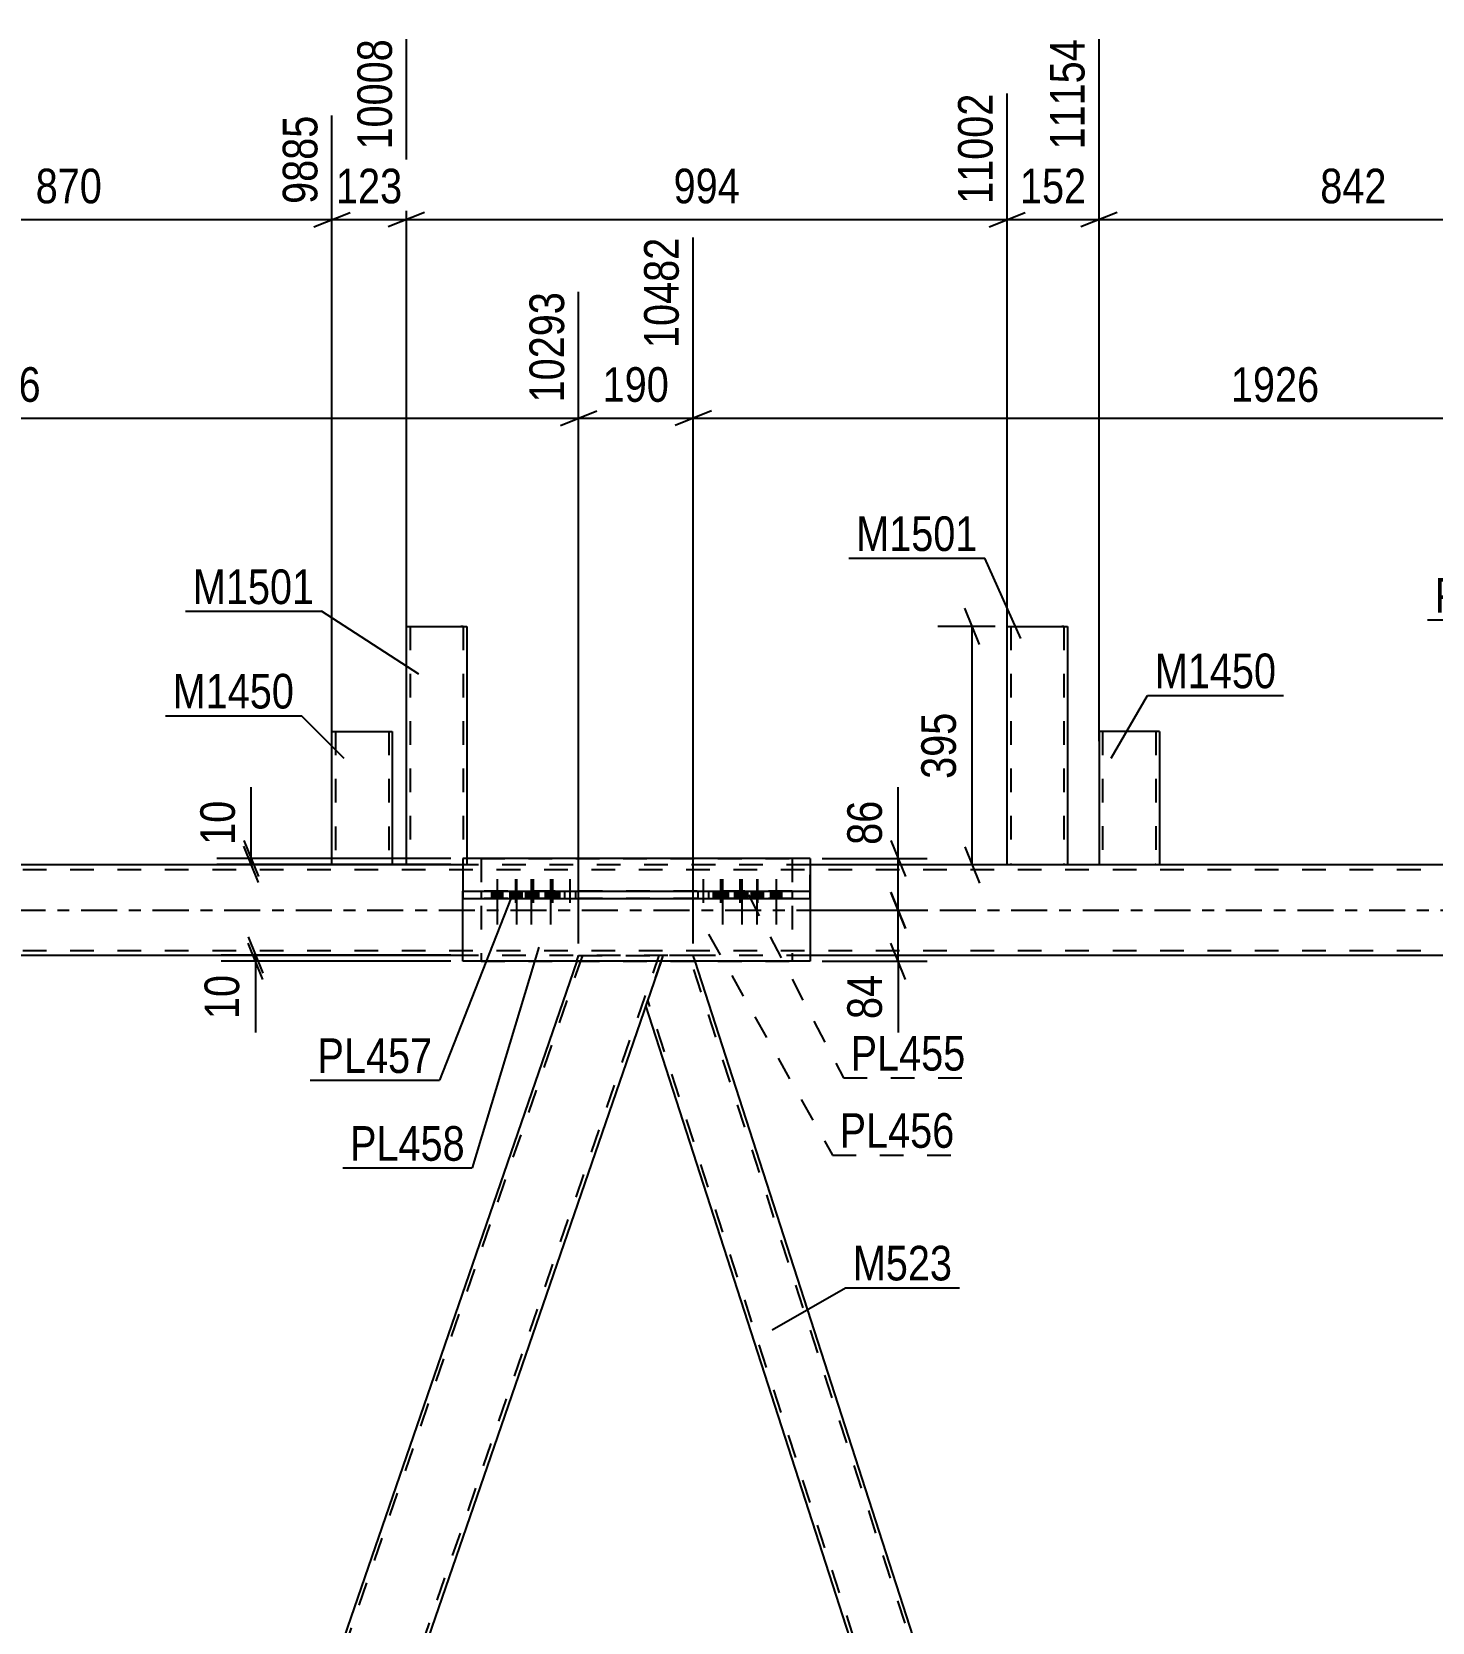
# Model space of a CAD drawing. Header units: millimetres. Extents: x 0 to 1189, y 0 to 841.
# Drawn here: x 624.3 to 740.2, y 551.1 to 682.7 of the extents above; entities that cross this region are included whole.
import ezdxf

# ---------------------------------------------------------------- set-up
doc = ezdxf.new("R2010")
doc.units = ezdxf.units.MM
doc.linetypes.add('DXK_LINE_DOT2', pattern=[3.9198, 1.9599, -1.9599])
doc.linetypes.add('DXK_LINE_DOT3', pattern=[5.9187, 2.979, -0.9799, 0.9799, -0.9799])
doc.styles.add('Arial Narrow', font='ARIALN.TTF', dxfattribs={"height": 0.2})

# ---------------------------------------------------------------- blocks, each defined once
blk = doc.blocks.new('Part-570348649-6233 - 6197')
at = {"color": 2, "linetype": 'Continuous'}
for p, q in [((688.71, 614.27), (659.99, 614.27)), ((659.99, 614.27), (659.99, 611.56)), ((688.71, 614.27), (688.71, 611.56)), ((659.99, 605.77), (659.99, 610.96)), ((688.71, 610.96), (688.71, 605.77)), ((688.71, 605.77), (659.99, 605.77))]:
    blk.add_line(p, q, dxfattribs=at)
at = {"color": 7, "linetype": 'DXK_LINE_DOT2'}
for p, q in [((659.99, 614.27), (659.99, 610.96)), ((688.71, 610.96), (688.71, 614.27)), ((659.99, 610.96), (659.99, 611.56)), ((688.71, 610.96), (688.71, 611.56))]:
    blk.add_line(p, q, dxfattribs=at)
blk = doc.blocks.new('Part-570348649-6317 - 6197')
at = {"color": 7, "linetype": 'DXK_LINE_DOT2'}
for p, q in [((1068.48, 613.34), (154.91, 613.34)), ((688.71, 613.74), (659.99, 613.74)), ((1068.48, 606.64), (154.91, 606.64)), ((688.71, 606.24), (659.99, 606.24))]:
    blk.add_line(p, q, dxfattribs=at)
at = {"color": 2, "linetype": 'Continuous'}
for p, q in [((659.99, 613.74), (582.95, 613.74)), ((765.75, 613.74), (688.71, 613.74)), ((659.99, 606.24), (582.95, 606.24)), ((765.75, 606.24), (688.71, 606.24))]:
    blk.add_line(p, q, dxfattribs=at)
at = {"color": 7, "linetype": 'DXK_LINE_DOT3'}
blk.add_line((154.91, 609.99), (1068.48, 609.99), dxfattribs=at)
blk = doc.blocks.new('Part-570348649-6347 - 6197')
at = {"color": 2, "linetype": 'Continuous'}
for p, q in [((669.4, 605.77), (618.21, 457.05)), ((676.38, 605.77), (625.19, 457.05))]:
    blk.add_line(p, q, dxfattribs=at)
at = {"color": 7, "linetype": 'DXK_LINE_DOT2'}
for p, q in [((669.87, 606.24), (618.35, 456.54)), ((624.7, 456.54), (676.22, 606.24)), ((669.4, 605.77), (669.56, 606.24)), ((669.56, 606.24), (676.54, 606.24)), ((676.54, 606.24), (676.38, 605.77))]:
    blk.add_line(p, q, dxfattribs=at)
blk = doc.blocks.new('Bolt-570348649-6689 - 6197')
at = {"linetype": 'Continuous'}
for points in [[(663.26, 611.56), (662.36, 611.56), (662.36, 610.96), (663.26, 610.96)], [(664.86, 611.56), (663.96, 611.56), (663.96, 610.96), (664.86, 610.96)], [(666.08, 611.56), (665.18, 611.56), (665.18, 610.96), (666.08, 610.96)], [(667.68, 611.56), (666.78, 611.56), (666.78, 610.96), (667.68, 610.96)]]:
    blk.add_hatch(color=1, dxfattribs=at).paths.add_polyline_path(points)
at = {"color": 1, "linetype": 'Continuous'}
for p, q in [((662.81, 612.56), (662.81, 608.81)), ((664.41, 612.56), (664.41, 608.81)), ((665.63, 612.56), (665.63, 608.81)), ((667.23, 612.56), (667.23, 608.81)), ((662.36, 611.56), (662.36, 610.96)), ((663.26, 611.56), (663.26, 610.96)), ((663.96, 611.56), (663.96, 610.96)), ((664.86, 611.56), (664.86, 610.96)), ((665.18, 611.56), (665.18, 610.96)), ((666.08, 611.56), (666.08, 610.96)), ((666.78, 611.56), (666.78, 610.96)), ((667.68, 611.56), (667.68, 610.96))]:
    blk.add_line(p, q, dxfattribs=at)
blk = doc.blocks.new('Part-570348649-6498 - 6197')
at = {"color": 7, "linetype": 'DXK_LINE_DOT2'}
for p, q in [((661.49, 614.27), (661.49, 605.77)), ((661.49, 614.27), (687.22, 614.27)), ((687.22, 614.27), (687.22, 605.77)), ((661.49, 605.77), (687.22, 605.77))]:
    blk.add_line(p, q, dxfattribs=at)
blk = doc.blocks.new('Part-570348649-6493 - 6197')
at = {"color": 2, "linetype": 'Continuous'}
for p, q in [((649.15, 613.74), (649.15, 624.77)), ((649.15, 624.77), (654.15, 624.77)), ((654.15, 624.77), (654.15, 613.74))]:
    blk.add_line(p, q, dxfattribs=at)
at = {"color": 7, "linetype": 'DXK_LINE_DOT2'}
for p, q in [((649.45, 624.77), (649.45, 613.74)), ((653.83, 624.77), (653.85, 624.77)), ((653.85, 624.77), (653.85, 613.74)), ((654.15, 613.74), (649.15, 613.74))]:
    blk.add_line(p, q, dxfattribs=at)
blk = doc.blocks.new('Part-570348649-6503 - 6197')
at = {"color": 2, "linetype": 'Continuous'}
for p, q in [((712.61, 624.78), (712.61, 613.78)), ((717.61, 624.78), (712.61, 624.78)), ((717.61, 624.78), (717.61, 613.78)), ((712.61, 613.78), (717.61, 613.78))]:
    blk.add_line(p, q, dxfattribs=at)
at = {"color": 7, "linetype": 'DXK_LINE_DOT2'}
for p, q in [((712.91, 624.78), (712.91, 613.78)), ((717.29, 624.78), (717.31, 624.78)), ((717.31, 624.78), (717.31, 613.78)), ((717.28, 613.78), (717.24, 613.78)), ((717.28, 613.78), (717.24, 613.78)), ((717.31, 613.78), (717.28, 613.78)), ((717.28, 613.78), (717.31, 613.78))]:
    blk.add_line(p, q, dxfattribs=at)
blk = doc.blocks.new('Part-570348649-6558 - 6197')
at = {"color": 7, "linetype": 'DXK_LINE_DOT2'}
for p, q in [((676.54, 606.24), (675.12, 602.11)), ((679.04, 606.24), (676.54, 606.24)), ((725.5, 461.49), (678.72, 606.24)), ((679.19, 605.77), (679.04, 606.24)), ((722.47, 456.55), (675.28, 602.58))]:
    blk.add_line(p, q, dxfattribs=at)
at = {"color": 2, "linetype": 'Continuous'}
for p, q in [((725.66, 461.96), (679.19, 605.77)), ((721.99, 457.06), (675.12, 602.11))]:
    blk.add_line(p, q, dxfattribs=at)
blk = doc.blocks.new('Part-570348649-6559 - 6197')
at = {"color": 7, "linetype": 'DXK_LINE_DOT2'}
for p, q in [((687.22, 611.56), (661.49, 611.56)), ((661.49, 611.56), (661.49, 610.96)), ((687.22, 610.96), (661.49, 610.96)), ((667.97, 611.56), (667.97, 610.96)), ((680.73, 610.96), (680.73, 611.56)), ((687.22, 611.56), (687.22, 610.96))]:
    blk.add_line(p, q, dxfattribs=at)
blk = doc.blocks.new('Part-570348649-6590 - 6197')
at = {"color": 2, "linetype": 'Continuous'}
for p, q in [((659.99, 611.56), (688.71, 611.56)), ((659.99, 611.56), (659.99, 610.96)), ((659.99, 610.96), (688.71, 610.96)), ((665.97, 610.96), (665.97, 611.56)), ((682.72, 611.56), (682.72, 610.96)), ((688.71, 611.56), (688.71, 610.96))]:
    blk.add_line(p, q, dxfattribs=at)
blk = doc.blocks.new('Bolt-570348649-6669 - 6197')
at = {"color": 1, "linetype": 'DXK_LINE_DOT2'}
for p, q in [((664.33, 612.56), (664.33, 608.81)), ((665.79, 612.56), (665.79, 608.81)), ((667.39, 612.56), (667.39, 608.81)), ((668.84, 612.56), (668.84, 608.81)), ((663.88, 611.56), (663.88, 610.96)), ((664.78, 611.56), (664.78, 610.96)), ((665.34, 611.56), (665.34, 610.96)), ((666.24, 611.56), (666.24, 610.96)), ((666.94, 611.56), (666.94, 610.96)), ((667.84, 611.56), (667.84, 610.96)), ((668.39, 611.56), (668.39, 610.96)), ((669.29, 611.56), (669.29, 610.96))]:
    blk.add_line(p, q, dxfattribs=at)
blk = doc.blocks.new('Bolt-570348649-6670 - 6197')
at = {"color": 1, "linetype": 'DXK_LINE_DOT2'}
for p, q in [((679.86, 612.56), (679.86, 608.81)), ((681.31, 612.56), (681.31, 608.81)), ((682.91, 612.56), (682.91, 608.81)), ((684.37, 612.56), (684.37, 608.81)), ((679.41, 611.56), (679.41, 610.96)), ((680.31, 611.56), (680.31, 610.96)), ((680.86, 611.56), (680.86, 610.96)), ((681.76, 611.56), (681.76, 610.96)), ((682.46, 611.56), (682.46, 610.96)), ((683.36, 611.56), (683.36, 610.96)), ((683.92, 611.56), (683.92, 610.96)), ((684.82, 611.56), (684.82, 610.96))]:
    blk.add_line(p, q, dxfattribs=at)
blk = doc.blocks.new('Bolt-570348649-6690 - 6197')
at = {"linetype": 'Continuous'}
for points in [[(681.02, 610.96), (681.92, 610.96), (681.92, 611.56), (681.02, 611.56)], [(682.62, 610.96), (683.52, 610.96), (683.52, 611.56), (682.62, 611.56)], [(683.84, 610.96), (684.74, 610.96), (684.74, 611.56), (683.84, 611.56)], [(685.44, 610.96), (686.34, 610.96), (686.34, 611.56), (685.44, 611.56)]]:
    blk.add_hatch(color=1, dxfattribs=at).paths.add_polyline_path(points)
at = {"color": 1, "linetype": 'Continuous'}
for p, q in [((681.47, 612.56), (681.47, 608.81)), ((683.07, 612.56), (683.07, 608.81)), ((684.29, 612.56), (684.29, 608.81)), ((685.89, 612.56), (685.89, 608.81)), ((681.02, 611.56), (681.02, 610.96)), ((681.92, 611.56), (681.92, 610.96)), ((682.62, 611.56), (682.62, 610.96)), ((683.52, 611.56), (683.52, 610.96)), ((683.84, 611.56), (683.84, 610.96)), ((684.74, 611.56), (684.74, 610.96)), ((685.44, 611.56), (685.44, 610.96)), ((686.34, 611.56), (686.34, 610.96))]:
    blk.add_line(p, q, dxfattribs=at)
blk = doc.blocks.new('Part-570348649-6908 - 6197')
at = {"color": 2, "linetype": 'Continuous'}
for p, q in [((655.32, 613.74), (655.32, 633.47)), ((655.32, 633.47), (659.72, 633.47)), ((659.72, 633.47), (660.32, 633.47)), ((660.32, 633.47), (660.32, 614.27))]:
    blk.add_line(p, q, dxfattribs=at)
at = {"color": 7, "linetype": 'DXK_LINE_DOT2'}
for p, q in [((655.62, 633.47), (655.62, 613.74)), ((660, 633.47), (659.83, 633.47)), ((660.02, 633.47), (660, 633.47)), ((660.02, 633.47), (660.02, 613.74)), ((660.32, 613.74), (655.32, 613.74)), ((660.32, 614.27), (660.32, 613.74))]:
    blk.add_line(p, q, dxfattribs=at)
blk = doc.blocks.new('Part-570348649-6913 - 6197')
at = {"color": 2, "linetype": 'Continuous'}
for p, q in [((705.01, 613.74), (705.01, 633.47)), ((705.01, 633.47), (709.41, 633.47)), ((709.41, 633.47), (710.01, 633.47)), ((710.01, 633.47), (710.01, 613.74))]:
    blk.add_line(p, q, dxfattribs=at)
at = {"color": 7, "linetype": 'DXK_LINE_DOT2'}
for p, q in [((705.31, 633.47), (705.31, 613.74)), ((709.69, 633.47), (709.52, 633.47)), ((709.71, 633.47), (709.69, 633.47)), ((709.71, 633.47), (709.71, 613.74)), ((710.01, 613.74), (705.01, 613.74))]:
    blk.add_line(p, q, dxfattribs=at)
blk = doc.blocks.new('StraightDimension-570348649-38588 - 6197')
at = {"color": 7, "linetype": 'Continuous'}
for p, q in [((679.04, 607.24), (679.04, 665.64)), ((775.31, 607.24), (775.31, 661.14)), ((680.54, 651.3), (677.54, 650.1)), ((773.81, 650.1), (776.81, 651.3)), ((679.04, 650.7), (775.31, 650.7))]:
    blk.add_line(p, q, dxfattribs=at)
at = {"color": 0}
blk.add_wipeout([(731.43, 651.45), (731.43, 655.65), (722.92, 655.65), (722.92, 651.45)], dxfattribs=at)
at = {"color": 3, "style": 'Arial Narrow'}
blk.add_text('1926', height=2.863, dxfattribs=at).set_placement((723.52, 652.05))
at = {"color": 0, "linetype": 'Continuous'}
blk.add_wipeout([(774.71, 661.74), (770.51, 661.74), (770.51, 651.4), (774.71, 651.4)], dxfattribs=at)
at = {"color": 3, "linetype": 'Continuous', "style": 'Arial Narrow'}
blk.add_text('12408', height=2.863, rotation=90.0002, dxfattribs=at).set_placement((774.11, 652))
blk = doc.blocks.new('StraightDimension-570348649-38589 - 6197')
at = {"color": 7, "linetype": 'Continuous'}
for p, q in [((679.04, 607.24), (679.04, 665.64)), ((669.56, 607.24), (669.56, 661.14)), ((668.06, 650.1), (671.06, 651.3)), ((680.54, 651.3), (677.54, 650.1)), ((669.56, 650.7), (679.04, 650.7))]:
    blk.add_line(p, q, dxfattribs=at)
at = {"color": 0}
blk.add_wipeout([(677.64, 651.45), (677.64, 655.65), (670.95, 655.65), (670.95, 651.45)], dxfattribs=at)
at = {"color": 3, "style": 'Arial Narrow'}
blk.add_text('190', height=2.863, dxfattribs=at).set_placement((671.55, 652.05))
at = {"color": 0, "linetype": 'Continuous'}
blk.add_wipeout([(678.44, 666.24), (674.24, 666.24), (674.24, 655.9), (678.44, 655.9)], dxfattribs=at)
at = {"color": 3, "linetype": 'Continuous', "style": 'Arial Narrow'}
blk.add_text('10482', height=2.863, rotation=90.0002, dxfattribs=at).set_placement((677.84, 656.5))
blk = doc.blocks.new('StraightDimension-570348649-49066 - 6197')
at = {"color": 7, "linetype": 'Continuous'}
for p, q in [((642.48, 614.27), (642.48, 620.18)), ((642.48, 614.27), (642.48, 620.18)), ((641.88, 615.77), (643.08, 612.77)), ((643.08, 612.28), (641.88, 615.28)), ((658.99, 614.27), (639.63, 614.27)), ((658.99, 613.78), (639.63, 613.78)), ((642.48, 613.78), (642.48, 614.27))]:
    blk.add_line(p, q, dxfattribs=at)
at = {"color": 0}
blk.add_wipeout([(641.73, 619.66), (637.53, 619.66), (637.53, 614.8), (641.73, 614.8)], dxfattribs=at)
at = {"color": 3, "style": 'Arial Narrow'}
blk.add_text('10', height=2.863, rotation=90.0002, dxfattribs=at).set_placement((641.13, 615.4))
blk = doc.blocks.new('StraightDimension-570348649-39402 - 6197')
at = {"color": 7, "linetype": 'Continuous'}
for p, q in [((655.32, 633.12), (655.32, 682.06)), ((705.01, 630.75), (705.01, 677.56)), ((656.82, 667.72), (653.82, 666.52)), ((655.32, 667.12), (705.01, 667.12)), ((703.51, 666.52), (706.51, 667.72))]:
    blk.add_line(p, q, dxfattribs=at)
at = {"color": 0}
blk.add_wipeout([(683.51, 667.87), (683.51, 672.07), (676.82, 672.07), (676.82, 667.87)], dxfattribs=at)
at = {"color": 3, "style": 'Arial Narrow'}
blk.add_text('994', height=2.863, dxfattribs=at).set_placement((677.42, 668.47))
at = {"color": 0, "linetype": 'Continuous'}
blk.add_wipeout([(704.41, 678.16), (700.21, 678.16), (700.21, 667.82), (704.41, 667.82)], dxfattribs=at)
at = {"color": 3, "linetype": 'Continuous', "style": 'Arial Narrow'}
blk.add_text('11002', height=2.863, rotation=90.0002, dxfattribs=at).set_placement((703.81, 668.42))
blk = doc.blocks.new('StraightDimension-570348649-39403 - 6197')
at = {"color": 7, "linetype": 'Continuous'}
for p, q in [((655.32, 633.12), (655.32, 682.06)), ((649.15, 622.41), (649.15, 675.73)), ((647.65, 666.52), (650.65, 667.72)), ((649.15, 667.12), (655.32, 667.12)), ((656.82, 667.72), (653.82, 666.52))]:
    blk.add_line(p, q, dxfattribs=at)
at = {"color": 0}
blk.add_wipeout([(655.58, 667.87), (655.58, 672.07), (648.89, 672.07), (648.89, 667.87)], dxfattribs=at)
at = {"color": 3, "style": 'Arial Narrow'}
blk.add_text('123', height=2.863, dxfattribs=at).set_placement((649.49, 668.47))
at = {"color": 0, "linetype": 'Continuous'}
blk.add_wipeout([(654.72, 682.66), (650.52, 682.66), (650.52, 672.32), (654.72, 672.32)], dxfattribs=at)
at = {"color": 3, "linetype": 'Continuous', "style": 'Arial Narrow'}
blk.add_text('10008', height=2.863, rotation=90.0002, dxfattribs=at).set_placement((654.12, 672.92))
blk = doc.blocks.new('StraightDimension-570348649-38590 - 6197')
at = {"color": 7, "linetype": 'Continuous'}
for p, q in [((573.27, 607.24), (573.27, 663.81)), ((669.56, 607.24), (669.56, 661.14)), ((574.77, 651.3), (571.77, 650.1)), ((668.06, 650.1), (671.06, 651.3)), ((573.27, 650.7), (669.56, 650.7))]:
    blk.add_line(p, q, dxfattribs=at)
at = {"color": 0}
blk.add_wipeout([(625.67, 651.45), (625.67, 655.65), (617.16, 655.65), (617.16, 651.45)], dxfattribs=at)
at = {"color": 3, "style": 'Arial Narrow'}
blk.add_text('1926', height=2.863, dxfattribs=at).set_placement((617.76, 652.05))
at = {"color": 0, "linetype": 'Continuous'}
blk.add_wipeout([(668.96, 661.74), (664.76, 661.74), (664.76, 651.4), (668.96, 651.4)], dxfattribs=at)
at = {"color": 3, "linetype": 'Continuous', "style": 'Arial Narrow'}
blk.add_text('10293', height=2.863, rotation=90.0002, dxfattribs=at).set_placement((668.36, 652))
blk = doc.blocks.new('StraightDimension-570348649-39400 - 6197')
at = {"color": 7, "linetype": 'Continuous'}
for p, q in [((712.61, 623.97), (712.61, 682.06)), ((754.7, 633.27), (754.7, 677.56)), ((714.11, 667.72), (711.11, 666.52)), ((712.61, 667.12), (754.7, 667.12)), ((753.2, 666.52), (756.2, 667.72))]:
    blk.add_line(p, q, dxfattribs=at)
at = {"color": 0}
blk.add_wipeout([(737, 667.87), (737, 672.07), (730.31, 672.07), (730.31, 667.87)], dxfattribs=at)
at = {"color": 3, "style": 'Arial Narrow'}
blk.add_text('842', height=2.863, dxfattribs=at).set_placement((730.91, 668.47))
at = {"color": 0, "linetype": 'Continuous'}
blk.add_wipeout([(754.1, 678.16), (749.9, 678.16), (749.9, 667.82), (754.1, 667.82)], dxfattribs=at)
at = {"color": 3, "linetype": 'Continuous', "style": 'Arial Narrow'}
blk.add_text('11996', height=2.863, rotation=90.0002, dxfattribs=at).set_placement((753.5, 668.42))
blk = doc.blocks.new('StraightDimension-570348649-39401 - 6197')
at = {"color": 7, "linetype": 'Continuous'}
for p, q in [((712.61, 623.97), (712.61, 682.06)), ((705.01, 630.75), (705.01, 677.56)), ((703.51, 666.52), (706.51, 667.72)), ((705.01, 667.12), (712.61, 667.12)), ((714.11, 667.72), (711.11, 666.52))]:
    blk.add_line(p, q, dxfattribs=at)
at = {"color": 0}
blk.add_wipeout([(712.15, 667.87), (712.15, 672.07), (705.47, 672.07), (705.47, 667.87)], dxfattribs=at)
at = {"color": 3, "style": 'Arial Narrow'}
blk.add_text('152', height=2.863, dxfattribs=at).set_placement((706.07, 668.47))
at = {"color": 0, "linetype": 'Continuous'}
blk.add_wipeout([(712.01, 682.66), (707.81, 682.66), (707.81, 672.32), (712.01, 672.32)], dxfattribs=at)
at = {"color": 3, "linetype": 'Continuous', "style": 'Arial Narrow'}
blk.add_text('11154', height=2.863, rotation=90.0002, dxfattribs=at).set_placement((711.41, 672.92))
blk = doc.blocks.new('StraightDimension-570348649-39404 - 6197')
at = {"color": 7, "linetype": 'Continuous'}
for p, q in [((605.63, 633.27), (605.63, 675.73)), ((649.15, 622.41), (649.15, 675.73)), ((607.13, 667.72), (604.13, 666.52)), ((605.63, 667.12), (649.15, 667.12)), ((647.65, 666.52), (650.65, 667.72))]:
    blk.add_line(p, q, dxfattribs=at)
at = {"color": 0}
blk.add_wipeout([(630.73, 667.87), (630.73, 672.07), (624.05, 672.07), (624.05, 667.87)], dxfattribs=at)
at = {"color": 3, "style": 'Arial Narrow'}
blk.add_text('870', height=2.863, dxfattribs=at).set_placement((624.65, 668.47))
at = {"color": 0, "linetype": 'Continuous'}
blk.add_wipeout([(648.55, 676.33), (644.35, 676.33), (644.35, 667.82), (648.55, 667.82)], dxfattribs=at)
at = {"color": 3, "linetype": 'Continuous', "style": 'Arial Narrow'}
blk.add_text('9885', height=2.863, rotation=90.0002, dxfattribs=at).set_placement((647.95, 668.42))
blk = doc.blocks.new('StraightDimension-570348649-49068 - 6197')
at = {"color": 7, "linetype": 'Continuous'}
for p, q in [((642.23, 607.78), (643.43, 604.78)), ((643.43, 604.27), (642.23, 607.27)), ((658.99, 606.28), (639.98, 606.28)), ((658.99, 605.77), (639.98, 605.77)), ((642.83, 605.77), (642.83, 606.28)), ((642.83, 605.77), (642.83, 599.87)), ((642.83, 605.77), (642.83, 599.87))]:
    blk.add_line(p, q, dxfattribs=at)
at = {"color": 0}
blk.add_wipeout([(642.08, 605.25), (637.88, 605.25), (637.88, 600.39), (642.08, 600.39)], dxfattribs=at)
at = {"color": 3, "style": 'Arial Narrow'}
blk.add_text('10', height=2.863, rotation=90.0002, dxfattribs=at).set_placement((641.48, 600.99))
blk = doc.blocks.new('StraightDimension-570348649-65628 - 6197')
at = {"color": 7, "linetype": 'Continuous'}
for p, q in [((696, 614.27), (696, 620.18)), ((696, 614.27), (696, 620.18)), ((695.4, 615.77), (696.6, 612.77)), ((689.71, 614.27), (698.4, 614.27)), ((696, 609.99), (696, 614.27)), ((696.6, 608.49), (695.4, 611.49)), ((689.71, 609.99), (698.4, 609.99))]:
    blk.add_line(p, q, dxfattribs=at)
at = {"color": 0}
blk.add_wipeout([(695.25, 619.66), (691.05, 619.66), (691.05, 614.8), (695.25, 614.8)], dxfattribs=at)
at = {"color": 3, "style": 'Arial Narrow'}
blk.add_text('86', height=2.863, rotation=90.0002, dxfattribs=at).set_placement((694.65, 615.4))
blk = doc.blocks.new('StraightDimension-570348649-65629 - 6197')
at = {"color": 7, "linetype": 'Continuous'}
for p, q in [((695.4, 611.49), (696.6, 608.49)), ((689.71, 609.99), (698.4, 609.99)), ((696, 605.77), (696, 609.99)), ((696.6, 604.27), (695.4, 607.27)), ((689.71, 605.77), (698.4, 605.77)), ((696, 605.77), (696, 599.87)), ((696, 605.77), (696, 599.87))]:
    blk.add_line(p, q, dxfattribs=at)
at = {"color": 0}
blk.add_wipeout([(695.25, 605.25), (691.05, 605.25), (691.05, 600.39), (695.25, 600.39)], dxfattribs=at)
at = {"color": 3, "style": 'Arial Narrow'}
blk.add_text('84', height=2.863, rotation=90.0002, dxfattribs=at).set_placement((694.65, 600.99))
blk = doc.blocks.new('StraightDimension-570348649-69494 - 6197')
at = {"color": 7, "linetype": 'Continuous'}
for p, q in [((702.72, 631.97), (701.52, 634.97)), ((704.01, 633.47), (699.27, 633.47)), ((702.12, 613.74), (702.12, 633.47)), ((701.52, 615.24), (702.72, 612.24)), ((704.01, 613.74), (699.27, 613.74))]:
    blk.add_line(p, q, dxfattribs=at)
at = {"color": 0}
blk.add_wipeout([(701.37, 626.94), (697.17, 626.94), (697.17, 620.26), (701.37, 620.26)], dxfattribs=at)
at = {"color": 3, "style": 'Arial Narrow'}
blk.add_text('395', height=2.863, rotation=90.0002, dxfattribs=at).set_placement((700.77, 620.86))
blk = doc.blocks.new('Mark-570348649-39278 - 6197')
at = {"color": 0}
blk.add_wipeout([(700.66, 590.34), (700.66, 593.34), (691.15, 593.34), (691.15, 590.34)], dxfattribs=at)
blk.add_wipeout([(700.66, 590.34), (700.66, 593.34), (691.15, 593.34), (691.15, 590.34)], dxfattribs=at)
at = {"color": 30, "linetype": 'DXK_LINE_DOT2'}
for p, q in [((680.31, 608.01), (690.55, 589.74)), ((690.55, 589.74), (701.26, 589.74))]:
    blk.add_line(p, q, dxfattribs=at)
at = {"color": 3, "style": 'Arial Narrow'}
blk.add_text('PL456', height=2.863, dxfattribs=at).set_placement((691.15, 590.34))
blk = doc.blocks.new('Mark-570348649-27738 - 6197')
at = {"color": 0}
blk.add_wipeout([(727.27, 628.36), (727.27, 631.36), (717.22, 631.36), (717.22, 628.36)], dxfattribs=at)
blk.add_wipeout([(727.27, 628.36), (727.27, 631.36), (717.22, 631.36), (717.22, 628.36)], dxfattribs=at)
at = {"color": 30, "linetype": 'Continuous'}
for p, q in [((713.62, 622.56), (716.62, 627.76)), ((716.62, 627.76), (727.87, 627.76))]:
    blk.add_line(p, q, dxfattribs=at)
at = {"color": 3, "style": 'Arial Narrow'}
blk.add_text('M1450', height=2.863, dxfattribs=at).set_placement((717.22, 628.36))
blk = doc.blocks.new('Mark-570348649-27804 - 6197')
at = {"color": 0}
blk.add_wipeout([(647.7, 635.32), (647.7, 638.32), (637.65, 638.32), (637.65, 635.32)], dxfattribs=at)
blk.add_wipeout([(647.7, 635.32), (647.7, 638.32), (637.65, 638.32), (637.65, 635.32)], dxfattribs=at)
at = {"color": 30, "linetype": 'Continuous'}
for p in [(637.05, 634.72), (656.33, 629.51)]:
    blk.add_line(p, (648.3, 634.72), dxfattribs=at)
at = {"color": 3, "style": 'Arial Narrow'}
blk.add_text('M1501', height=2.863, dxfattribs=at).set_placement((637.65, 635.32))
blk = doc.blocks.new('Mark-570348649-39275 - 6197')
at = {"color": 0}
blk.add_wipeout([(660.16, 589.27), (660.16, 592.27), (650.65, 592.27), (650.65, 589.27)], dxfattribs=at)
blk.add_wipeout([(660.16, 589.27), (660.16, 592.27), (650.65, 592.27), (650.65, 589.27)], dxfattribs=at)
at = {"color": 30, "linetype": 'Continuous'}
for p in [(666.28, 606.94), (650.05, 588.67)]:
    blk.add_line(p, (660.76, 588.67), dxfattribs=at)
at = {"color": 3, "style": 'Arial Narrow'}
blk.add_text('PL458', height=2.863, dxfattribs=at).set_placement((650.65, 589.27))
blk = doc.blocks.new('Mark-570348649-27444 - 6197')
at = {"color": 0}
blk.add_wipeout([(700.47, 579.37), (700.47, 582.37), (692.24, 582.37), (692.24, 579.37)], dxfattribs=at)
blk.add_wipeout([(700.47, 579.37), (700.47, 582.37), (692.24, 582.37), (692.24, 579.37)], dxfattribs=at)
at = {"color": 30, "linetype": 'Continuous'}
for p, q in [((685.58, 575.27), (691.64, 578.77)), ((691.64, 578.77), (701.07, 578.77))]:
    blk.add_line(p, q, dxfattribs=at)
at = {"color": 3, "style": 'Arial Narrow'}
blk.add_text('M523', height=2.863, dxfattribs=at).set_placement((692.24, 579.37))
blk = doc.blocks.new('Mark-570348649-27741 - 6197')
at = {"color": 0}
blk.add_wipeout([(749.88, 634.62), (749.88, 637.62), (740.38, 637.62), (740.38, 634.62)], dxfattribs=at)
blk.add_wipeout([(749.88, 634.62), (749.88, 637.62), (740.38, 637.62), (740.38, 634.62)], dxfattribs=at)
at = {"color": 30, "linetype": 'Continuous'}
for p in [(739.78, 634.02), (752.07, 632.46)]:
    blk.add_line(p, (750.48, 634.02), dxfattribs=at)
at = {"color": 3, "style": 'Arial Narrow'}
blk.add_text('PL580', height=2.863, dxfattribs=at).set_placement((740.38, 634.62))
blk = doc.blocks.new('Mark-570348649-27807 - 6197')
at = {"color": 0}
blk.add_wipeout([(702.57, 639.71), (702.57, 642.71), (692.52, 642.71), (692.52, 639.71)], dxfattribs=at)
blk.add_wipeout([(702.57, 639.71), (702.57, 642.71), (692.52, 642.71), (692.52, 639.71)], dxfattribs=at)
at = {"color": 30, "linetype": 'Continuous'}
for p in [(691.92, 639.11), (706.14, 632.46)]:
    blk.add_line(p, (703.17, 639.11), dxfattribs=at)
at = {"color": 3, "style": 'Arial Narrow'}
blk.add_text('M1501', height=2.863, dxfattribs=at).set_placement((692.52, 639.71))
blk = doc.blocks.new('Mark-570348649-39284 - 6197')
at = {"color": 0}
blk.add_wipeout([(657.46, 596.53), (657.46, 599.53), (647.96, 599.53), (647.96, 596.53)], dxfattribs=at)
blk.add_wipeout([(657.46, 596.53), (657.46, 599.53), (647.96, 599.53), (647.96, 596.53)], dxfattribs=at)
at = {"color": 30, "linetype": 'Continuous'}
for p in [(663.94, 610.96), (647.36, 595.93)]:
    blk.add_line(p, (658.06, 595.93), dxfattribs=at)
at = {"color": 3, "style": 'Arial Narrow'}
blk.add_text('PL457', height=2.863, dxfattribs=at).set_placement((647.96, 596.53))
blk = doc.blocks.new('Mark-570348649-39281 - 6197')
at = {"color": 0}
blk.add_wipeout([(701.57, 596.73), (701.57, 599.73), (692.06, 599.73), (692.06, 596.73)], dxfattribs=at)
blk.add_wipeout([(701.57, 596.73), (701.57, 599.73), (692.06, 599.73), (692.06, 596.73)], dxfattribs=at)
at = {"color": 30, "linetype": 'DXK_LINE_DOT2'}
for p, q in [((683.6, 611.26), (691.46, 596.13)), ((691.46, 596.13), (702.17, 596.13))]:
    blk.add_line(p, q, dxfattribs=at)
at = {"color": 3, "style": 'Arial Narrow'}
blk.add_text('PL455', height=2.863, dxfattribs=at).set_placement((692.06, 596.73))
blk = doc.blocks.new('Mark-570348649-27735 - 6197')
at = {"color": 0}
blk.add_wipeout([(646.03, 626.68), (646.03, 629.68), (635.98, 629.68), (635.98, 626.68)], dxfattribs=at)
blk.add_wipeout([(646.03, 626.68), (646.03, 629.68), (635.98, 629.68), (635.98, 626.68)], dxfattribs=at)
at = {"color": 30, "linetype": 'Continuous'}
for p in [(635.38, 626.08), (650.17, 622.55)]:
    blk.add_line(p, (646.63, 626.08), dxfattribs=at)
at = {"color": 3, "style": 'Arial Narrow'}
blk.add_text('M1450', height=2.863, dxfattribs=at).set_placement((635.98, 626.68))

msp = doc.modelspace()

# ---------------------------------------------------------------- block references
for name in ['Part-570348649-6908 - 6197', 'Part-570348649-6913 - 6197', 'Part-570348649-6493 - 6197', 'Part-570348649-6503 - 6197', 'Part-570348649-6317 - 6197', 'Part-570348649-6233 - 6197', 'Part-570348649-6498 - 6197', 'Bolt-570348649-6689 - 6197', 'Bolt-570348649-6669 - 6197', 'Bolt-570348649-6670 - 6197', 'Bolt-570348649-6690 - 6197', 'Part-570348649-6590 - 6197', 'Part-570348649-6559 - 6197', 'Part-570348649-6347 - 6197', 'Part-570348649-6558 - 6197']:
    msp.add_blockref(name, (0, 0))

# ---------------------------------------------------------------- next in the draw order: block references
for name in ['StraightDimension-570348649-38588 - 6197', 'StraightDimension-570348649-49066 - 6197', 'Mark-570348649-27444 - 6197']:
    msp.add_blockref(name, (0, 0))

# ---------------------------------------------------------------- next in the draw order: block references
for name in ['StraightDimension-570348649-39400 - 6197', 'StraightDimension-570348649-38589 - 6197', 'StraightDimension-570348649-65628 - 6197']:
    msp.add_blockref(name, (0, 0))

# ---------------------------------------------------------------- next in the draw order: block references
for name in ['StraightDimension-570348649-39402 - 6197', 'Mark-570348649-27741 - 6197', 'StraightDimension-570348649-65629 - 6197']:
    msp.add_blockref(name, (0, 0))

# ---------------------------------------------------------------- next in the draw order: block references
for name in ['StraightDimension-570348649-39403 - 6197', 'StraightDimension-570348649-39401 - 6197', 'Mark-570348649-39278 - 6197']:
    msp.add_blockref(name, (0, 0))

# ---------------------------------------------------------------- next in the draw order: block references
for name in ['StraightDimension-570348649-38590 - 6197', 'StraightDimension-570348649-69494 - 6197', 'Mark-570348649-27738 - 6197', 'Mark-570348649-39281 - 6197']:
    msp.add_blockref(name, (0, 0))

# ---------------------------------------------------------------- next in the draw order: block references
for name in ['StraightDimension-570348649-39404 - 6197', 'Mark-570348649-27807 - 6197', 'StraightDimension-570348649-49068 - 6197']:
    msp.add_blockref(name, (0, 0))

# ---------------------------------------------------------------- next in the draw order: block references
for name in ['Mark-570348649-27804 - 6197', 'Mark-570348649-39275 - 6197']:
    msp.add_blockref(name, (0, 0))

# ---------------------------------------------------------------- next in the draw order: block references
for name in ['Mark-570348649-27735 - 6197', 'Mark-570348649-39284 - 6197']:
    msp.add_blockref(name, (0, 0))

doc.saveas('drawing.dxf')
